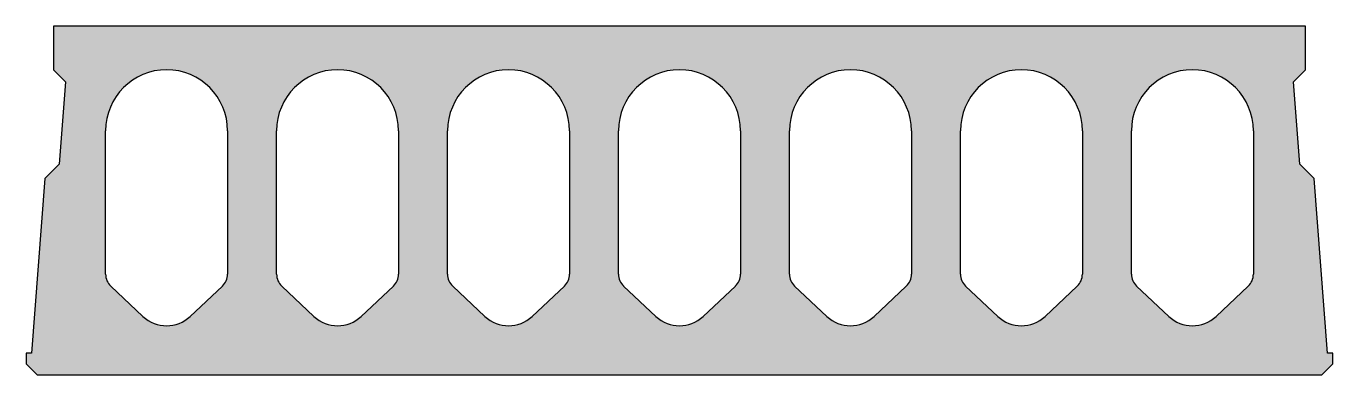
# Model space of a CAD drawing. Header units: metres. Extents: x 0 to 1200, y 0 to 320.
import ezdxf

# ---------------------------------------------------------------- set-up
doc = ezdxf.new("R2010")
doc.units = ezdxf.units.M
doc.layers.add('A-DETL-GENF', color=92, linetype='Continuous', lineweight=18)

# ---------------------------------------------------------------- blocks, each defined once
blk = doc.blocks.new('23 kanaalplaat_320 - std-3345150-00_0 Basismaterialen')
at = {"layer": 'A-DETL-GENF', "lineweight": 13}
h = blk.add_hatch(dxfattribs=at)
h.set_pattern_fill('FP_723', color=256, style=0, pattern_type=2)
h.set_pattern_definition([(45, (12252.786, 12434.54), (-21.213203, 21.213203), []), (50, (12252.786, 12434.54), (35.862806, -3.13711), [3.75, -41.25]), (355, (12252.786, 12434.54), (-6.93749, 37.60976), [3, -33]), (100.451, (12255.774, 12434.278), (28.92586, 34.47187), [3.187, -35.057]), (46.184, (12252.786, 12444.54), (53.36178, -8.27608), [5.625, -61.875]), (96.636, (12257.23, 12443.85), (46.73259, 48.70579), [4.781, -52.586]), (351.184, (12252.786, 12444.54), (46.7329, 48.70606), [4.5, -49.5]), (21, (12257.786, 12442.04), (29.845415, -20.130413), [3.75, -41.25]), (326, (12257.786, 12442.04), (12.165905, 36.2576), [3, -33]), (71.451, (12260.273, 12440.362), (42.01142, 16.12624), [3.187, -35.057]), (37.5, (12252.786, 12434.54), (0.607993, 16.644693), [0.16764, -32.432, 0.16764, -33.332, -33.125]), (37.5, (12252.786, 12434.54), (0.607993, 16.644693), [-66.1, 0.16764, -32.957]), (7.5, (12252.786, 12434.54), (13.153477, 19.720586), [0.16764, -18.932, 0.16764, -31.682, -12.625]), (7.5, (12252.786, 12434.54), (13.153477, 19.720586), [-50.95, 0.16764, -12.457]), (327.5, (12241.636, 12434.54), (26.691122, -1.127744), [0.16764, -12.332, 0.16764, -38.832, -51.75]), (327.5, (12241.636, 12434.54), (26.691122, -1.127744), [-51.5, 0.16764, -51.582]), (317.5, (12236.636, 12434.54), (29.15931, 5.00525), [0.16764, -16.082, 0.16764, -25.732, -36.75]), (317.5, (12236.636, 12434.54), (29.15931, 5.00525), [-42.15, 0.16764, -36.582]), (317.5, (12236.636, 12434.54), (29.15931, 5.00525), [0.16764, -16.082, 0.16764, -25.732, -36.75]), (317.5, (12236.636, 12434.54), (29.15931, 5.00525), [-42.15, 0.16764, -36.582])])
h.paths.add_polyline_path([(959.9, 0), (1190, 0), (1200, 10), (1200, 20), (1195, 20), (1182.7, 180.3), (1169.6, 193.3), (1163.8, 268.8), (1175, 280), (1175, 320), (25, 320), (25, 280), (36.2, 268.8), (30.4, 193.3), (17.3, 180.3), (5, 20), (0, 20), (0, 10), (10, 0), (721.1, 0)])
h.paths.add_polyline_path([(914, 45), (910, 45.3), (906.1, 46), (902.3, 47.2), (898.8, 48.9), (895.4, 51), (892.3, 53.6), (862.7, 81.3), (860.7, 83.6), (859.2, 86.3), (858.3, 89.2), (858, 92.3), (858, 224), (858.2, 228.9), (858.9, 233.8), (859.9, 238.5), (861.4, 243.1), (863.3, 247.7), (865.5, 252), (868.1, 256.1), (871.1, 260), (874.4, 263.6), (878, 266.9), (881.9, 269.9), (886, 272.5), (890.3, 274.7), (894.9, 276.6), (899.5, 278.1), (904.3, 279.1), (909.1, 279.8), (914, 280), (918.9, 279.8), (923.7, 279.1), (928.5, 278.1), (933.1, 276.6), (937.7, 274.7), (942, 272.5), (946.1, 269.9), (950, 266.9), (953.6, 263.6), (956.9, 260), (959.9, 256.1), (962.5, 252), (964.7, 247.7), (966.6, 243.1), (968.1, 238.5), (969.1, 233.8), (969.8, 228.9), (970, 224), (970, 92.3), (969.7, 89.2), (968.8, 86.3), (967.3, 83.6), (965.3, 81.3), (935.7, 53.6), (932.6, 51), (929.2, 48.9), (925.7, 47.2), (921.9, 46), (918, 45.3)])
h.paths.add_polyline_path([(1071, 45), (1067, 45.3), (1063.1, 46), (1059.3, 47.2), (1055.8, 48.9), (1052.4, 51), (1049.3, 53.6), (1019.7, 81.3), (1017.7, 83.6), (1016.2, 86.3), (1015.3, 89.2), (1015, 92.3), (1015, 224), (1015.2, 228.9), (1015.9, 233.8), (1016.9, 238.5), (1018.4, 243.1), (1020.3, 247.7), (1022.5, 252), (1025.1, 256.1), (1028.1, 260), (1031.4, 263.6), (1035, 266.9), (1038.9, 269.9), (1043, 272.5), (1047.3, 274.7), (1051.9, 276.6), (1056.5, 278.1), (1061.3, 279.1), (1066.1, 279.8), (1071, 280), (1075.9, 279.8), (1080.7, 279.1), (1085.5, 278.1), (1090.1, 276.6), (1094.7, 274.7), (1099, 272.5), (1103.1, 269.9), (1107, 266.9), (1110.6, 263.6), (1113.9, 260), (1116.9, 256.1), (1119.5, 252), (1121.7, 247.7), (1123.6, 243.1), (1125.1, 238.5), (1126.1, 233.8), (1126.8, 228.9), (1127, 224), (1127, 92.3), (1126.7, 89.2), (1125.8, 86.3), (1124.3, 83.6), (1122.3, 81.3), (1092.7, 53.6), (1089.6, 51), (1086.2, 48.9), (1082.7, 47.2), (1078.9, 46), (1075, 45.3)])
h.paths.add_polyline_path([(286, 45), (282, 45.3), (278.1, 46), (274.3, 47.2), (270.8, 48.9), (267.4, 51), (264.3, 53.6), (234.7, 81.3), (232.7, 83.6), (231.2, 86.3), (230.3, 89.2), (230, 92.3), (230, 224), (230.2, 228.9), (230.9, 233.8), (231.9, 238.5), (233.4, 243.1), (235.3, 247.7), (237.5, 252), (240.1, 256.1), (243.5, 260.5), (246.4, 263.6), (250, 266.9), (253.9, 269.9), (258, 272.5), (262.3, 274.7), (266.9, 276.6), (271.5, 278.1), (276.3, 279.1), (281.1, 279.8), (286, 280), (290.9, 279.8), (295.7, 279.1), (300.5, 278.1), (305.1, 276.6), (309.7, 274.7), (314, 272.5), (318.1, 269.9), (322, 266.9), (325.6, 263.6), (328.9, 260), (331.9, 256.1), (334.5, 252), (336.7, 247.7), (338.6, 243.1), (340.1, 238.5), (341.1, 233.8), (341.8, 228.9), (342, 224), (342, 92.3), (341.7, 89.2), (340.8, 86.3), (339.3, 83.6), (337.3, 81.3), (307.7, 53.6), (304.6, 51), (301.2, 48.9), (297.7, 47.2), (293.9, 46), (290, 45.3)])
h.paths.add_polyline_path([(757, 45), (753, 45.3), (749.1, 46), (745.3, 47.2), (741.8, 48.9), (738.4, 51), (735.3, 53.6), (705.7, 81.3), (703.7, 83.6), (702.2, 86.3), (701.3, 89.2), (701, 92.3), (701, 224), (701.2, 228.9), (701.9, 233.8), (702.9, 238.5), (704.4, 243.1), (706.3, 247.7), (708.5, 252), (711.1, 256.1), (714.1, 260), (717.4, 263.6), (721.1, 267), (724.9, 269.9), (729, 272.5), (733.3, 274.7), (737.9, 276.6), (742.5, 278.1), (747.3, 279.1), (752.1, 279.8), (757, 280), (761.9, 279.8), (766.7, 279.1), (771.5, 278.1), (776.1, 276.6), (780.7, 274.7), (785, 272.5), (789.1, 269.9), (793, 266.9), (796.6, 263.6), (799.9, 260), (802.9, 256.1), (805.5, 252), (807.7, 247.7), (809.6, 243.1), (811.1, 238.5), (812.1, 233.8), (812.8, 228.9), (813, 224), (813, 92.3), (812.7, 89.2), (811.8, 86.3), (810.3, 83.6), (808.3, 81.3), (778.7, 53.6), (775.6, 51), (772.2, 48.9), (768.7, 47.2), (764.9, 46), (761, 45.3)])
h.paths.add_polyline_path([(443, 45), (439, 45.3), (435.1, 46), (431.3, 47.2), (427.8, 48.9), (424.4, 51), (421.3, 53.6), (391.7, 81.3), (389.7, 83.6), (388.2, 86.3), (387.3, 89.2), (387, 92.3), (387, 224), (387.2, 228.9), (387.9, 233.8), (388.9, 238.5), (390.4, 243.1), (392.3, 247.7), (394.5, 252), (397.1, 256.1), (400.1, 260), (403.4, 263.6), (407, 266.9), (410.9, 269.9), (415, 272.5), (419.3, 274.7), (423.9, 276.6), (428.5, 278.1), (433.3, 279.1), (438.1, 279.8), (443, 280), (447.9, 279.8), (452.7, 279.1), (457.5, 278.1), (462.1, 276.6), (466.7, 274.7), (471, 272.5), (475.1, 269.9), (479, 266.9), (482.6, 263.6), (485.9, 260), (488.9, 256.1), (491.5, 252), (493.7, 247.7), (495.6, 243.1), (497.1, 238.5), (498.1, 233.8), (498.8, 228.9), (499, 224), (499, 92.3), (498.7, 89.2), (497.8, 86.3), (496.3, 83.6), (494.3, 81.3), (464.7, 53.6), (461.6, 51), (458.2, 48.9), (454.7, 47.2), (450.9, 46), (447, 45.3)])
h.paths.add_polyline_path([(600, 45), (596, 45.3), (592.1, 46), (588.3, 47.2), (584.8, 48.9), (581.4, 51), (578.3, 53.6), (548.7, 81.3), (546.7, 83.6), (545.2, 86.3), (544.3, 89.2), (544, 92.3), (544, 224), (544.2, 228.9), (544.9, 233.8), (545.9, 238.5), (547.4, 243.1), (549.3, 247.7), (551.5, 252), (554.1, 256.1), (557.1, 260), (560.4, 263.6), (564, 266.9), (567.9, 269.9), (572, 272.5), (576.3, 274.7), (580.9, 276.6), (585.5, 278.1), (590.3, 279.1), (595.1, 279.8), (600, 280), (604.9, 279.8), (609.7, 279.1), (614.5, 278.1), (619.1, 276.6), (623.7, 274.7), (628, 272.5), (632.1, 269.9), (636, 266.9), (639.6, 263.6), (642.9, 260), (645.9, 256.1), (648.5, 252), (650.7, 247.7), (652.6, 243.1), (654.1, 238.5), (655.1, 233.8), (655.8, 228.9), (656, 224), (656, 92.3), (655.7, 89.2), (654.8, 86.3), (653.3, 83.6), (651.3, 81.3), (621.7, 53.6), (618.6, 51), (615.2, 48.9), (611.7, 47.2), (607.9, 46), (604, 45.3)])
h.paths.add_polyline_path([(129, 45), (125, 45.3), (121.1, 46), (117.3, 47.2), (113.8, 48.9), (110.4, 51), (107.3, 53.6), (77.7, 81.3), (75.7, 83.6), (74.2, 86.3), (73.3, 89.2), (73, 92.3), (73, 224), (73.2, 228.9), (73.9, 233.8), (74.9, 238.5), (76.4, 243.1), (78.3, 247.7), (80.5, 252), (83.1, 256.1), (86.1, 260), (89.4, 263.6), (93, 266.9), (96.9, 269.9), (101, 272.5), (105.3, 274.7), (109.9, 276.6), (114.5, 278.1), (119.3, 279.1), (124.1, 279.8), (129, 280), (133.9, 279.8), (138.7, 279.1), (143.5, 278.1), (148.1, 276.6), (152.7, 274.7), (157, 272.5), (161.1, 269.9), (165, 266.9), (168.6, 263.6), (171.9, 260), (174.9, 256.1), (177.5, 252), (179.7, 247.7), (181.6, 243.1), (183.1, 238.5), (184.1, 233.8), (184.8, 228.9), (185, 224), (185, 92.3), (184.7, 89.2), (183.8, 86.3), (182.3, 83.6), (180.3, 81.3), (150.7, 53.6), (147.6, 51), (144.2, 48.9), (140.7, 47.2), (136.9, 46), (133, 45.3)])
at = {"layer": 'A-DETL-GENF', "lineweight": 25}
for p, q in [((1175, 320), (25, 320)), ((25, 320), (25, 280)), ((1175, 280), (1175, 320)), ((25, 280), (36.2, 268.8)), ((1163.8, 268.8), (1175, 280)), ((36.2, 268.8), (30.4, 193.3)), ((1169.6, 193.3), (1163.8, 268.8)), ((73, 92.3), (73, 224)), ((185, 224), (185, 92.3)), ((230, 92.3), (230, 224)), ((342, 224), (342, 92.3)), ((387, 92.3), (387, 224)), ((499, 224), (499, 92.3)), ((544, 92.3), (544, 224)), ((656, 224), (656, 92.3)), ((701, 92.3), (701, 224)), ((813, 224), (813, 92.3)), ((858, 92.3), (858, 224)), ((970, 224), (970, 92.3)), ((1015, 92.3), (1015, 224)), ((1127, 224), (1127, 92.3)), ((30.4, 193.3), (17.3, 180.3)), ((1182.7, 180.3), (1169.6, 193.3)), ((17.3, 180.3), (5, 20)), ((1195, 20), (1182.7, 180.3)), ((107.3, 53.6), (77.7, 81.3)), ((180.3, 81.3), (150.7, 53.6)), ((264.3, 53.6), (234.7, 81.3)), ((337.3, 81.3), (307.7, 53.6)), ((421.3, 53.6), (391.7, 81.3)), ((494.3, 81.3), (464.7, 53.6)), ((578.3, 53.6), (548.7, 81.3)), ((651.3, 81.3), (621.7, 53.6)), ((735.3, 53.6), (705.7, 81.3)), ((808.3, 81.3), (778.7, 53.6)), ((892.3, 53.6), (862.7, 81.3)), ((965.3, 81.3), (935.7, 53.6)), ((1049.3, 53.6), (1019.7, 81.3)), ((1122.3, 81.3), (1092.7, 53.6)), ((5, 20), (0, 20)), ((0, 20), (0, 10)), ((1200, 20), (1195, 20)), ((1200, 10), (1200, 20)), ((0, 10), (10, 0)), ((10, 0), (1190, 0)), ((1190, 0), (1200, 10))]:
    blk.add_line(p, q, dxfattribs=at)
for centre, radius, start, end in [((129, 224), 56, 0, 180), ((286, 224), 56, 0, 180), ((443, 224), 56, 0, 180), ((600, 224), 56, 0, 180), ((757, 224), 56, 0, 180), ((914, 224), 56, 0, 180), ((1071, 224), 56, 0, 180), ((88, 92.3), 15, 180, 226.8416), ((170, 92.3), 15, 313.1584, 0), ((245, 92.3), 15, 180, 226.8416), ((327, 92.3), 15, 313.1584, 0), ((402, 92.3), 15, 180, 226.8416), ((484, 92.3), 15, 313.1584, 360), ((559, 92.3), 15, 180, 226.8416), ((641, 92.3), 15, 313.1584, 0), ((716, 92.3), 15, 180, 226.8416), ((798, 92.3), 15, 313.1584, 0), ((873, 92.3), 15, 180, 226.8416), ((955, 92.3), 15, 313.1584, 0), ((1030, 92.3), 15, 180, 226.8416), ((1112, 92.3), 15, 313.1584, 0), ((129, 76.7), 31.7, 226.8416, 313.1584), ((286, 76.7), 31.7, 226.8416, 313.1584), ((443, 76.7), 31.7, 226.8416, 313.1584), ((600, 76.7), 31.7, 226.8416, 313.1584), ((757, 76.7), 31.7, 226.8416, 313.1584), ((914, 76.7), 31.7, 226.8416, 313.1584), ((1071, 76.7), 31.7, 226.8416, 313.1584)]:
    blk.add_arc(centre, radius, start, end, dxfattribs=at)

msp = doc.modelspace()

# ---------------------------------------------------------------- block references
msp.add_blockref('23 kanaalplaat_320 - std-3345150-00_0 Basismaterialen', (0, 0))

doc.saveas('drawing.dxf')
